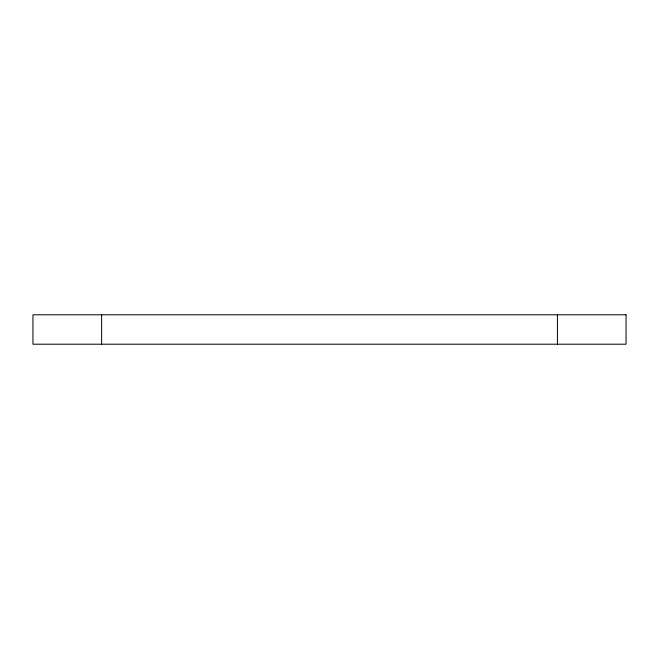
<?xml version="1.0" encoding="UTF-8"?>
<svg xmlns="http://www.w3.org/2000/svg" width="659" height="659" viewBox="0 0 659 659"><rect width="100%" height="100%" fill="white"/><g stroke="black" fill="none" stroke-linecap="round" stroke-linejoin="round"><path stroke-width="0.99" d="M557.423 314.796L557.423 344.204M101.626 314.796L101.626 344.204M626.05 314.796L32.95 314.796L32.95 344.204L626.05 344.204L626.05 314.796"/></g></svg>
